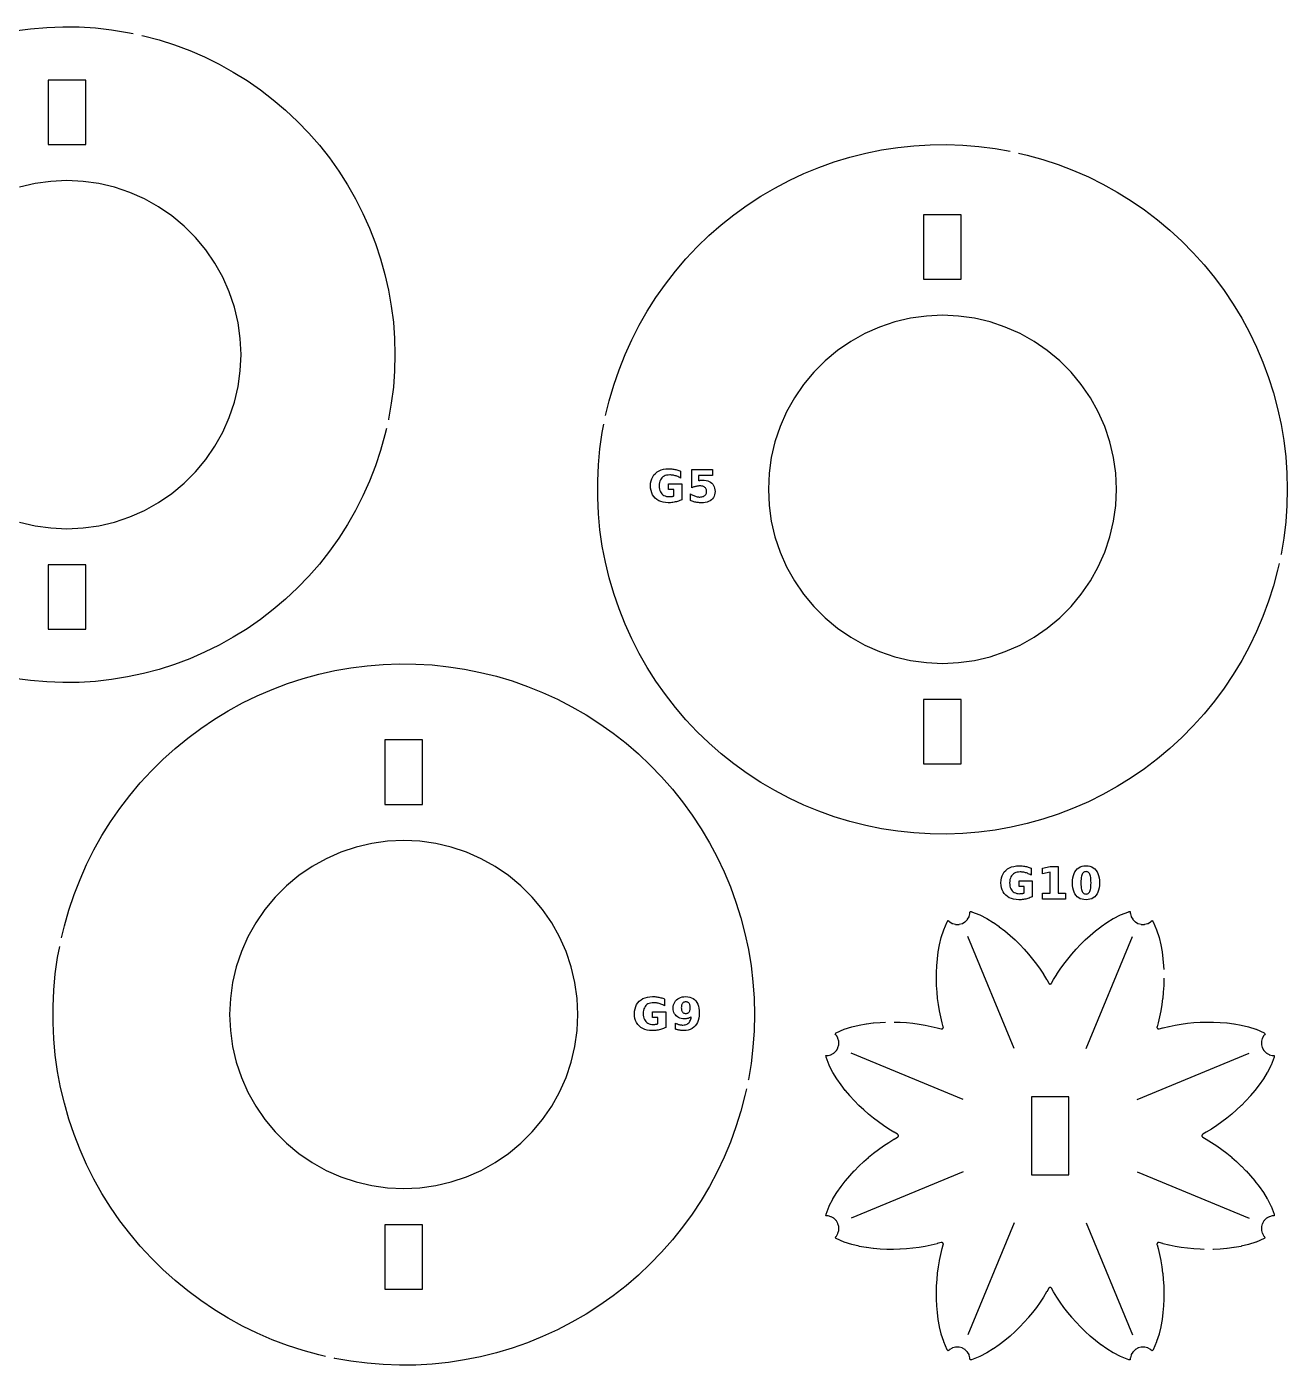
# Model space of a CAD drawing. Header units: millimetres. Extents: x 3 to 292, y 9 to 140.
# Drawn here: x 198 to 291.6, y 9 to 108.3 of the extents above; entities that cross this region are included whole.
import ezdxf

# ---------------------------------------------------------------- set-up
doc = ezdxf.new("R2010")
doc.units = ezdxf.units.MM
for name, color, linetype in [('CUT', 1, 'CONTINUOUS'), ('ENGRAVE', 5, 'CONTINUOUS'), ('SCORE', 7, 'CONTINUOUS')]:
    doc.layers.add(name, color=color, linetype=linetype)

msp = doc.modelspace()

# ---------------------------------------------------------------- linework, layer by layer
at = {"layer": 'CUT', "color": 1}
for points in [[(197.1016, 108.0359), (198.295, 108.1993), (199.4951, 108.3035), (200.6988, 108.3482), (201.9033, 108.3333), (203.1056, 108.2588), (204.3027, 108.125), (205.4917, 107.9322), (205.9141, 107.842)], [(206.5498, 107.7063), (206.6698, 107.6807), (207.8339, 107.3714), (208.9814, 107.0048), (210.1093, 106.582), (211.2149, 106.1038), (212.2955, 105.5716), (213.3485, 104.9866), (214.3712, 104.3503), (215.3613, 103.6641), (216.3162, 102.9298), (217.2336, 102.1492), (218.1113, 101.3242), (218.9471, 100.4568), (219.739, 99.5491), (220.485, 98.6034), (221.1833, 97.6219), (221.8323, 96.6071), (222.4303, 95.5614), (222.9758, 94.4875), (223.4676, 93.3879), (223.9043, 92.2653), (224.2851, 91.1225), (224.6088, 89.9622), (224.8748, 88.7874), (225.0823, 87.6008), (225.2309, 86.4055), (225.3202, 85.2042), (225.35, 84), (225.3202, 82.7958), (225.2309, 81.5945), (225.0823, 80.3992), (224.8748, 79.2126), (224.8602, 79.1484)], [(240.9912, 79.4753), (241.2566, 80.5778), (241.5948, 81.739), (241.9875, 82.8828), (242.4338, 84.0069), (242.9327, 85.1086), (243.483, 86.1856), (244.0836, 87.2353), (244.7331, 88.2556), (245.43, 89.244), (246.1728, 90.1984), (246.9599, 91.1166), (247.7895, 91.9967), (248.6597, 92.8366), (249.5686, 93.6345), (250.5141, 94.3885), (251.4943, 95.0971), (252.5067, 95.7586), (253.5493, 96.3715), (254.6197, 96.9345), (255.7155, 97.4464), (256.8342, 97.9059), (257.9734, 98.3121), (259.1304, 98.664), (260.3028, 98.9609), (261.488, 99.2021), (262.6831, 99.387), (263.8857, 99.5154), (265.093, 99.5867), (266.3024, 99.601), (267.511, 99.5582), (268.7163, 99.4583), (269.9155, 99.3016), (271.022, 99.1035)], [(271.6566, 98.9628), (272.2851, 98.8194), (273.4502, 98.4949), (274.5986, 98.1157), (275.7279, 97.6827), (276.8354, 97.1969), (277.9188, 96.6593), (278.9756, 96.0712), (280.0034, 95.4338), (281, 94.7486), (281.9631, 94.0171), (282.8906, 93.2409), (283.7804, 92.4218), (284.6305, 91.5616), (285.439, 90.6622), (286.2042, 89.7256), (286.9243, 88.7539), (287.5977, 87.7493), (288.2229, 86.714), (288.7985, 85.6504), (289.3233, 84.5607), (289.796, 83.4475), (290.2156, 82.3132), (290.5811, 81.1604), (290.8919, 79.9916), (291.147, 78.8094), (291.3461, 77.6164), (291.4886, 76.4155), (291.5742, 75.2091), (291.6028, 74), (291.5742, 72.7909), (291.4886, 71.5845), (291.3461, 70.3836), (291.147, 69.1906), (291.1352, 69.1357)], [(197.4629, 71.5685), (198.6251, 71.2952), (199.8074, 71.1302), (201, 71.0751), (202.1926, 71.1302), (203.3749, 71.2952), (204.5371, 71.5685), (205.669, 71.9479), (206.7611, 72.4301), (207.8041, 73.011), (208.789, 73.6857), (209.7075, 74.4484), (210.5516, 75.2925), (211.3143, 76.211), (211.989, 77.1959), (212.5699, 78.2389), (213.0521, 79.331), (213.4315, 80.4629), (213.7048, 81.6251), (213.8698, 82.8074), (213.9249, 84), (213.8698, 85.1926), (213.7048, 86.3749), (213.7048, 86.3749), (213.4315, 87.5371), (213.0521, 88.669), (212.5699, 89.7611), (211.989, 90.8041), (211.3143, 91.789), (210.5516, 92.7075), (209.7075, 93.5516), (208.789, 94.3143), (207.8041, 94.989), (206.7611, 95.5699), (205.669, 96.0521), (204.5371, 96.4315), (203.3749, 96.7048), (202.1926, 96.8698), (201, 96.9249), (199.8074, 96.8698), (198.6251, 96.7048), (197.4629, 96.4315)], [(290.998, 68.5004), (290.8919, 68.0084), (290.5811, 66.8396), (290.2156, 65.6868), (289.796, 64.5525), (289.3233, 63.4393), (288.7985, 62.3496), (288.2229, 61.286), (287.5977, 60.2507), (286.9243, 59.2461), (286.2042, 58.2744), (285.439, 57.3378), (284.6305, 56.4384), (283.7804, 55.5782), (282.8906, 54.7591), (281.9631, 53.9829), (281, 53.2514), (280.0034, 52.5662), (278.9756, 51.9288), (277.9188, 51.3407), (276.8354, 50.8031), (275.7279, 50.3173), (274.5986, 49.8843), (273.4502, 49.5051), (272.2851, 49.1806), (271.106, 48.9115), (269.9155, 48.6984), (268.7163, 48.5417), (267.511, 48.4418), (266.3024, 48.399), (265.093, 48.4133), (263.8857, 48.4846), (262.6831, 48.613), (261.488, 48.7979), (260.3028, 49.0391), (259.1304, 49.336), (257.9734, 49.6879), (256.8342, 50.0941), (255.7155, 50.5536), (254.6197, 51.0655), (253.5493, 51.6285), (252.5067, 52.2414), (251.4943, 52.9029), (250.5141, 53.6115), (249.5686, 54.3655), (248.6597, 55.1634), (247.7895, 56.0033), (246.9599, 56.8834), (246.1728, 57.8016), (245.43, 58.756), (244.7331, 59.7444), (244.0836, 60.7647), (243.483, 61.8144), (242.9327, 62.8914), (242.4338, 63.9931), (241.9875, 65.1172), (241.5948, 66.261), (241.2566, 67.4222), (240.9736, 68.598), (240.7464, 69.7859), (240.5756, 70.9832), (240.4615, 72.1872), (240.4043, 73.3953), (240.4043, 74.6047), (240.4615, 75.8128), (240.5756, 77.0168), (240.7464, 78.2141), (240.8656, 78.8376)], [(224.7167, 78.5144), (224.6088, 78.0378), (224.2851, 76.8775), (223.9043, 75.7347), (223.4676, 74.6121), (222.9758, 73.5125), (222.4303, 72.4386), (221.8323, 71.3929), (221.1833, 70.3781), (220.485, 69.3966), (219.739, 68.4509), (218.9471, 67.5432), (218.1113, 66.6758), (217.2336, 65.8508), (216.3162, 65.0702), (215.3613, 64.3359), (214.3712, 63.6497), (213.3485, 63.0134), (212.2955, 62.4284), (211.2149, 61.8962), (210.1093, 61.418), (208.9814, 60.9952), (207.8339, 60.6286), (206.6698, 60.3193), (205.4917, 60.0678), (204.3027, 59.875), (203.1056, 59.7412), (201.9033, 59.6667), (200.6988, 59.6518), (199.4951, 59.6965), (198.295, 59.8007), (197.1016, 59.9641)], [(200.5907, 40.6906), (200.8049, 41.5942), (201.1389, 42.7592), (201.5269, 43.9075), (201.9678, 45.0365), (202.4608, 46.1437), (203.0047, 47.2268), (203.5985, 48.2834), (204.2407, 49.3113), (204.9301, 50.3081), (205.6652, 51.2718), (206.4443, 52.2003), (207.2657, 53.0915), (208.1277, 53.9436), (209.0284, 54.7546), (209.9659, 55.5228), (210.938, 56.2465), (211.9429, 56.9243), (212.9781, 57.5546), (214.0416, 58.136), (215.1309, 58.6673), (216.2438, 59.1474), (217.3779, 59.5751), (218.5306, 59.9497), (219.6994, 60.2702), (220.882, 60.5359), (222.0756, 60.7464), (223.2777, 60.9011), (224.4857, 60.9997), (225.697, 61.042), (226.9089, 61.0279), (228.1189, 60.9574), (229.3243, 60.8307), (230.5225, 60.6481), (231.7108, 60.4099), (232.8869, 60.1167), (234.048, 59.7691), (235.1916, 59.3678), (236.3154, 58.9138), (237.4168, 58.408), (238.4935, 57.8515), (239.5432, 57.2455), (240.5635, 56.5913), (241.5523, 55.8903), (242.5073, 55.1441), (243.4267, 54.3543), (244.3083, 53.5226), (245.1502, 52.6507), (245.9507, 51.7406), (246.7079, 50.7943), (247.4204, 49.8137), (248.0864, 48.8011), (248.7046, 47.7586), (249.2736, 46.6884), (249.7922, 45.593), (250.2592, 44.4745), (250.6738, 43.3356), (251.0349, 42.1786), (251.3418, 41.0061), (251.5938, 39.8206), (251.7903, 38.6246), (251.931, 37.4208), (252.0156, 36.2117), (252.0438, 35), (252.0156, 33.7883), (251.931, 32.5792), (251.7903, 31.3754), (251.5938, 30.1794), (251.5832, 30.1296)], [(262.4228, 34.4425), (262.8497, 34.4305), (262.8545, 34.4303), (263.327, 34.4004), (263.3317, 34.4), (263.7976, 34.3542), (263.8023, 34.3536), (264.2618, 34.2924), (264.2664, 34.2917), (264.7196, 34.2153), (264.7243, 34.2145), (265.1713, 34.1232), (265.1759, 34.1222), (265.6167, 34.0162), (265.6214, 34.015), (265.91, 33.9349), (265.9234, 33.9319), (265.9353, 33.9304), (265.9473, 33.93), (265.9592, 33.9308), (265.9711, 33.9327), (265.9827, 33.9358), (265.9939, 33.9399), (266.0047, 33.9451), (266.015, 33.9513), (266.0246, 33.9585), (266.0334, 33.9666), (266.0415, 33.9754), (266.0487, 33.985), (266.0549, 33.9953), (266.0601, 34.0061), (266.0642, 34.0173), (266.0673, 34.0289), (266.0692, 34.0408), (266.07, 34.0527), (266.0696, 34.0647), (266.0681, 34.0766), (266.0651, 34.09), (265.985, 34.3786), (265.9838, 34.3833), (265.8778, 34.8241), (265.8768, 34.8287), (265.7855, 35.2757), (265.7847, 35.2804), (265.7083, 35.7336), (265.7076, 35.7382), (265.6464, 36.1977), (265.6458, 36.2024), (265.6, 36.6683), (265.5996, 36.673), (265.5697, 37.1455), (265.5695, 37.1503), (265.556, 37.6296), (265.556, 37.6345), (265.5598, 38.1209), (265.56, 38.126), (265.5823, 38.62), (265.5827, 38.6254), (265.6254, 39.1277), (265.626, 39.1336), (265.6916, 39.6452), (265.6926, 39.6517), (265.7855, 40.1743), (265.7871, 40.182), (265.9145, 40.7183), (265.9173, 40.7281), (266.0935, 41.2834), (266.0989, 41.2976), (266.3614, 41.8884), (266.368, 41.9015), (266.3772, 41.913), (266.3821, 41.9186), (266.4371, 41.975), (266.4954, 41.922), (266.524, 41.8934), (266.5333, 41.885), (266.5419, 41.8783), (266.5525, 41.8716), (266.7346, 41.7664), (266.7458, 41.7606), (266.7558, 41.7565), (266.7678, 41.7527), (266.971, 41.6982), (266.9832, 41.6955), (266.994, 41.6941), (267.0065, 41.6936), (267.2169, 41.6936), (267.2294, 41.6941), (267.2402, 41.6955), (267.2524, 41.6982), (267.4556, 41.7527), (267.4676, 41.7565), (267.4776, 41.7606), (267.4888, 41.7664), (267.6709, 41.8716), (267.6815, 41.8783), (267.6901, 41.885), (267.6994, 41.8934), (267.8481, 42.0422), (267.8566, 42.0514), (267.8632, 42.06), (267.87, 42.0706), (267.9751, 42.2528), (267.9809, 42.2639), (267.9851, 42.274), (267.9888, 42.2859), (268.0433, 42.4891), (268.046, 42.5013), (268.0474, 42.5121), (268.048, 42.5247), (268.048, 42.5651), (268.0518, 42.6438), (268.1305, 42.6428), (268.138, 42.6423), (268.1526, 42.6407), (268.1665, 42.6361), (268.7699, 42.4039), (268.7837, 42.3977), (269.301, 42.1297), (269.3099, 42.1247), (269.7792, 41.8356), (269.7858, 41.8312), (270.221, 41.5274), (270.2263, 41.5235), (270.6345, 41.2082), (270.6391, 41.2045), (271.0244, 40.8795), (271.0285, 40.8759), (271.3936, 40.5424), (271.3973, 40.5389), (271.744, 40.1977), (271.7475, 40.1941), (272.0768, 39.8457), (272.0801, 39.8422), (272.393, 39.4869), (272.3961, 39.4833), (272.6931, 39.1215), (272.6961, 39.1178), (272.9776, 38.7496), (272.9804, 38.7458), (273.2469, 38.3714), (273.2496, 38.3674), (273.5011, 37.9868), (273.5037, 37.9828), (273.7404, 37.5962), (273.7429, 37.592), (273.8903, 37.3314), (273.8977, 37.3197), (273.905, 37.3102), (273.9132, 37.3015), (273.9222, 37.2936), (273.932, 37.2866), (273.9423, 37.2805), (273.9532, 37.2755), (273.9645, 37.2716), (273.9762, 37.2687), (273.988, 37.267), (274, 37.2664), (274.012, 37.267), (274.0238, 37.2687), (274.0355, 37.2716), (274.0468, 37.2755), (274.0577, 37.2805), (274.068, 37.2866), (274.0778, 37.2936), (274.0868, 37.3015), (274.095, 37.3102), (274.1023, 37.3197), (274.1097, 37.3314), (274.2571, 37.592), (274.2596, 37.5962), (274.4963, 37.9828), (274.4989, 37.9868), (274.7504, 38.3674), (274.7531, 38.3714), (275.0196, 38.7458), (275.0224, 38.7496), (275.3039, 39.1178), (275.3069, 39.1215), (275.6039, 39.4833), (275.607, 39.4869), (275.9199, 39.8422), (275.9232, 39.8457), (276.2525, 40.1941), (276.256, 40.1977), (276.6027, 40.5389), (276.6064, 40.5424), (276.9715, 40.8759), (276.9756, 40.8795), (277.3609, 41.2045), (277.3655, 41.2082), (277.7737, 41.5235), (277.779, 41.5274), (278.2142, 41.8312), (278.2208, 41.8356), (278.6901, 42.1247), (278.699, 42.1297), (279.2163, 42.3977), (279.2301, 42.4039), (279.8335, 42.6361), (279.8474, 42.6407), (279.862, 42.6423), (279.8695, 42.6428), (279.9482, 42.6438), (279.952, 42.5651), (279.952, 42.5247), (279.9526, 42.5121), (279.954, 42.5013), (279.9567, 42.4891), (280.0112, 42.2859), (280.0149, 42.274), (280.0191, 42.2639), (280.0249, 42.2528), (280.13, 42.0706), (280.1368, 42.06), (280.1434, 42.0514), (280.1519, 42.0422), (280.3006, 41.8934), (280.3099, 41.885), (280.3185, 41.8783), (280.3291, 41.8716), (280.5112, 41.7664), (280.5224, 41.7606), (280.5324, 41.7565), (280.5444, 41.7527), (280.7476, 41.6982), (280.7598, 41.6955), (280.7706, 41.6941), (280.7831, 41.6936), (280.9935, 41.6936), (281.006, 41.6941), (281.0168, 41.6955), (281.029, 41.6982), (281.2322, 41.7527), (281.2442, 41.7565), (281.2542, 41.7606), (281.2654, 41.7664), (281.4475, 41.8716), (281.4581, 41.8783), (281.4667, 41.885), (281.476, 41.8934), (281.5046, 41.922), (281.5629, 41.975), (281.6179, 41.9186), (281.6228, 41.913), (281.632, 41.9015), (281.6386, 41.8884), (281.9011, 41.2976), (281.9065, 41.2834), (282.0827, 40.7281), (282.0855, 40.7183), (282.2129, 40.182), (282.2145, 40.1743), (282.3074, 39.6517), (282.3084, 39.6452), (282.374, 39.1336), (282.3746, 39.1277), (282.4173, 38.6254), (282.4177, 38.62), (282.4298, 38.3524)], [(220.2066, 9.6159), (219.6994, 9.7298), (218.5306, 10.0503), (217.3779, 10.4249), (216.2438, 10.8526), (215.1309, 11.3327), (214.0416, 11.864), (212.9781, 12.4454), (211.9429, 13.0757), (210.938, 13.7535), (209.9659, 14.4772), (209.0284, 15.2454), (208.1277, 16.0564), (207.2657, 16.9085), (206.4443, 17.7997), (205.6652, 18.7282), (204.9301, 19.6919), (204.2407, 20.6887), (203.5985, 21.7166), (203.0047, 22.7732), (202.4608, 23.8563), (201.9678, 24.9635), (201.5269, 26.0925), (201.1389, 27.2408), (200.8049, 28.4058), (200.5253, 29.5852), (200.301, 30.7763), (200.1323, 31.9765), (200.0197, 33.1833), (199.9633, 34.394), (199.9633, 35.606), (200.0197, 36.8167), (200.1323, 38.0235), (200.301, 39.2237), (200.4575, 40.0545)], [(282.4435, 37.7026), (282.444, 37.6345), (282.444, 37.6296), (282.4305, 37.1503), (282.4303, 37.1455), (282.4004, 36.673), (282.4, 36.6683), (282.3542, 36.2024), (282.3536, 36.1977), (282.2924, 35.7382), (282.2917, 35.7336), (282.2153, 35.2804), (282.2145, 35.2757), (282.1232, 34.8287), (282.1222, 34.8241), (282.0162, 34.3833), (282.015, 34.3786), (281.9349, 34.09), (281.9319, 34.0766), (281.9304, 34.0647), (281.93, 34.0527), (281.9308, 34.0408), (281.9327, 34.0289), (281.9358, 34.0173), (281.9399, 34.0061), (281.9451, 33.9953), (281.9513, 33.985), (281.9585, 33.9754), (281.9666, 33.9666), (281.9754, 33.9585), (281.985, 33.9513), (281.9953, 33.9451), (282.0061, 33.9399), (282.0173, 33.9358), (282.0289, 33.9327), (282.0408, 33.9308), (282.0527, 33.93), (282.0647, 33.9304), (282.0766, 33.9319), (282.09, 33.9349), (282.3786, 34.015), (282.3833, 34.0162), (282.8241, 34.1222), (282.8287, 34.1232), (283.2757, 34.2145), (283.2804, 34.2153), (283.7336, 34.2917), (283.7382, 34.2924), (284.1977, 34.3536), (284.2024, 34.3542), (284.6683, 34.4), (284.673, 34.4004), (285.1455, 34.4303), (285.1503, 34.4305), (285.6296, 34.444), (285.6345, 34.444), (286.1209, 34.4402), (286.126, 34.44), (286.62, 34.4177), (286.6254, 34.4173), (287.1277, 34.3746), (287.1336, 34.374), (287.6452, 34.3084), (287.6517, 34.3074), (288.1743, 34.2145), (288.182, 34.2129), (288.7183, 34.0855), (288.7281, 34.0827), (289.2834, 33.9065), (289.2976, 33.9011), (289.8884, 33.6386), (289.9015, 33.632), (289.913, 33.6228), (289.9186, 33.6179), (289.975, 33.5629), (289.922, 33.5046), (289.8934, 33.476), (289.885, 33.4667), (289.8783, 33.4581), (289.8716, 33.4475), (289.7664, 33.2654), (289.7606, 33.2542), (289.7565, 33.2442), (289.7527, 33.2322), (289.6982, 33.029), (289.6955, 33.0168), (289.6941, 33.006), (289.6936, 32.9935), (289.6936, 32.7831), (289.6941, 32.7706), (289.6955, 32.7598), (289.6982, 32.7476), (289.7527, 32.5444), (289.7565, 32.5324), (289.7606, 32.5224), (289.7664, 32.5112), (289.8716, 32.3291), (289.8783, 32.3185), (289.885, 32.3099), (289.8934, 32.3006), (290.0422, 32.1519), (290.0514, 32.1434), (290.06, 32.1368), (290.0706, 32.13), (290.2528, 32.0249), (290.2639, 32.0191), (290.274, 32.0149), (290.2859, 32.0112), (290.4891, 31.9567), (290.5013, 31.954), (290.5121, 31.9526), (290.5247, 31.952), (290.5651, 31.952), (290.6438, 31.9482), (290.6428, 31.8695), (290.6423, 31.862), (290.6407, 31.8474), (290.6361, 31.8335), (290.4039, 31.2301), (290.3977, 31.2163), (290.1297, 30.699), (290.1247, 30.6901), (289.8356, 30.2208), (289.8312, 30.2142), (289.5274, 29.779), (289.5235, 29.7737), (289.2082, 29.3655), (289.2045, 29.3609), (288.8795, 28.9756), (288.8759, 28.9715), (288.5424, 28.6064), (288.5389, 28.6027), (288.1977, 28.256), (288.1941, 28.2525), (287.8457, 27.9232), (287.8422, 27.9199), (287.4869, 27.607), (287.4833, 27.6039), (287.1215, 27.3069), (287.1178, 27.3039), (286.7496, 27.0224), (286.7458, 27.0196), (286.3714, 26.7531), (286.3674, 26.7504), (285.9868, 26.4989), (285.9828, 26.4963), (285.5962, 26.2596), (285.592, 26.2571), (285.3314, 26.1097), (285.3197, 26.1023), (285.3102, 26.095), (285.3015, 26.0868), (285.2936, 26.0778), (285.2866, 26.068), (285.2805, 26.0577), (285.2755, 26.0468), (285.2716, 26.0355), (285.2687, 26.0238), (285.267, 26.012), (285.2664, 26), (285.267, 25.988), (285.2687, 25.9762), (285.2716, 25.9645), (285.2755, 25.9532), (285.2805, 25.9423), (285.2866, 25.932), (285.2936, 25.9222), (285.3015, 25.9132), (285.3102, 25.905), (285.3197, 25.8977), (285.3314, 25.8903), (285.592, 25.7429), (285.5962, 25.7404), (285.9828, 25.5037), (285.9868, 25.5011), (286.3674, 25.2496), (286.3714, 25.2469), (286.7458, 24.9804), (286.7496, 24.9776), (287.1178, 24.6961), (287.1215, 24.6931), (287.4833, 24.3961), (287.4869, 24.393), (287.8422, 24.0801), (287.8457, 24.0768), (288.1941, 23.7475), (288.1977, 23.744), (288.5389, 23.3973), (288.5424, 23.3936), (288.8759, 23.0285), (288.8795, 23.0244), (289.2045, 22.6391), (289.2082, 22.6345), (289.5235, 22.2263), (289.5274, 22.221), (289.8312, 21.7858), (289.8356, 21.7792), (290.1247, 21.3099), (290.1297, 21.301), (290.3977, 20.7837), (290.4039, 20.7699), (290.6361, 20.1665), (290.6407, 20.1526), (290.6423, 20.138), (290.6428, 20.1305), (290.6438, 20.0518), (290.5651, 20.048), (290.5247, 20.048), (290.5121, 20.0474), (290.5013, 20.046), (290.4891, 20.0433), (290.2859, 19.9888), (290.274, 19.9851), (290.2639, 19.9809), (290.2528, 19.9751), (290.0706, 19.87), (290.06, 19.8632), (290.0514, 19.8566), (290.0422, 19.8481), (289.8934, 19.6994), (289.885, 19.6901), (289.8783, 19.6815), (289.8716, 19.6709), (289.7664, 19.4888), (289.7606, 19.4776), (289.7565, 19.4676), (289.7527, 19.4556), (289.6982, 19.2524), (289.6955, 19.2402), (289.6941, 19.2294), (289.6936, 19.2169), (289.6936, 19.0065), (289.6941, 18.994), (289.6955, 18.9832), (289.6982, 18.971), (289.7527, 18.7678), (289.7565, 18.7558), (289.7606, 18.7458), (289.7664, 18.7346), (289.8716, 18.5525), (289.8783, 18.5419), (289.885, 18.5333), (289.8934, 18.524), (289.922, 18.4954), (289.975, 18.4371), (289.9186, 18.3821), (289.913, 18.3772), (289.9015, 18.368), (289.8884, 18.3614), (289.2976, 18.0989), (289.2834, 18.0935), (288.7281, 17.9173), (288.7183, 17.9145), (288.182, 17.7871), (288.1743, 17.7855), (287.6517, 17.6926), (287.6452, 17.6916), (287.1336, 17.626), (287.1277, 17.6254), (286.6254, 17.5827), (286.62, 17.5823), (286.126, 17.56), (286.1209, 17.5598), (286.078, 17.5595)], [(285.4281, 17.5617), (285.1503, 17.5695), (285.1455, 17.5697), (284.673, 17.5996), (284.6683, 17.6), (284.2024, 17.6458), (284.1977, 17.6464), (283.7382, 17.7076), (283.7336, 17.7083), (283.2804, 17.7847), (283.2757, 17.7855), (282.8287, 17.8768), (282.8241, 17.8778), (282.3833, 17.9838), (282.3786, 17.985), (282.09, 18.0651), (282.0766, 18.0681), (282.0647, 18.0696), (282.0527, 18.07), (282.0408, 18.0692), (282.0289, 18.0673), (282.0173, 18.0642), (282.0061, 18.0601), (281.9953, 18.0549), (281.985, 18.0487), (281.9754, 18.0415), (281.9666, 18.0334), (281.9585, 18.0246), (281.9513, 18.015), (281.9451, 18.0047), (281.9399, 17.9939), (281.9358, 17.9827), (281.9327, 17.9711), (281.9308, 17.9592), (281.93, 17.9473), (281.9304, 17.9353), (281.9319, 17.9234), (281.9349, 17.91), (282.015, 17.6214), (282.0162, 17.6167), (282.1222, 17.1759), (282.1232, 17.1713), (282.2145, 16.7243), (282.2153, 16.7196), (282.2917, 16.2664), (282.2924, 16.2618), (282.3536, 15.8023), (282.3542, 15.7976), (282.4, 15.3317), (282.4004, 15.327), (282.4303, 14.8545), (282.4305, 14.8497), (282.444, 14.3704), (282.444, 14.3655), (282.4402, 13.8791), (282.44, 13.874), (282.4177, 13.38), (282.4173, 13.3746), (282.3746, 12.8723), (282.374, 12.8664), (282.3084, 12.3548), (282.3074, 12.3483), (282.2145, 11.8257), (282.2129, 11.818), (282.0855, 11.2817), (282.0827, 11.2719), (281.9065, 10.7166), (281.9011, 10.7024), (281.6386, 10.1116), (281.632, 10.0985), (281.6228, 10.087), (281.6179, 10.0814), (281.5629, 10.025), (281.5046, 10.078), (281.476, 10.1066), (281.4667, 10.115), (281.4581, 10.1217), (281.4475, 10.1284), (281.2654, 10.2336), (281.2542, 10.2394), (281.2442, 10.2435), (281.2322, 10.2473), (281.029, 10.3018), (281.0168, 10.3045), (281.006, 10.3059), (280.9935, 10.3064), (280.7831, 10.3064), (280.7706, 10.3059), (280.7598, 10.3045), (280.7476, 10.3018), (280.5444, 10.2473), (280.5324, 10.2435), (280.5224, 10.2394), (280.5112, 10.2336), (280.3291, 10.1284), (280.3185, 10.1217), (280.3099, 10.115), (280.3006, 10.1066), (280.1519, 9.9578), (280.1434, 9.9486), (280.1368, 9.94), (280.13, 9.9294), (280.0249, 9.7472), (280.0191, 9.7361), (280.0149, 9.726), (280.0112, 9.7141), (279.9567, 9.5109), (279.954, 9.4987), (279.9526, 9.4879), (279.952, 9.4753), (279.952, 9.4349), (279.9482, 9.3562), (279.8695, 9.3572), (279.862, 9.3577), (279.8474, 9.3593), (279.8335, 9.3639), (279.2301, 9.5961), (279.2163, 9.6023), (278.699, 9.8703), (278.6901, 9.8753), (278.2208, 10.1644), (278.2142, 10.1688), (277.779, 10.4726), (277.7737, 10.4765), (277.3655, 10.7918), (277.3609, 10.7955), (276.9756, 11.1205), (276.9715, 11.1241), (276.6064, 11.4576), (276.6027, 11.4611), (276.256, 11.8023), (276.2525, 11.8059), (275.9232, 12.1543), (275.9199, 12.1578), (275.607, 12.5131), (275.6039, 12.5167), (275.3069, 12.8785), (275.3039, 12.8822), (275.0224, 13.2504), (275.0196, 13.2542), (274.7531, 13.6286), (274.7504, 13.6326), (274.4989, 14.0132), (274.4963, 14.0172), (274.2596, 14.4038), (274.2571, 14.408), (274.1097, 14.6686), (274.1023, 14.6803), (274.095, 14.6898), (274.0868, 14.6985), (274.0778, 14.7064), (274.068, 14.7134), (274.0577, 14.7195), (274.0468, 14.7245), (274.0355, 14.7284), (274.0238, 14.7313), (274.012, 14.733), (274, 14.7336), (273.988, 14.733), (273.9762, 14.7313), (273.9645, 14.7284), (273.9532, 14.7245), (273.9423, 14.7195), (273.932, 14.7134), (273.9222, 14.7064), (273.9132, 14.6985), (273.905, 14.6898), (273.8977, 14.6803), (273.8903, 14.6686), (273.7429, 14.408), (273.7404, 14.4038), (273.5037, 14.0172), (273.5011, 14.0132), (273.2496, 13.6326), (273.2469, 13.6286), (272.9804, 13.2542), (272.9776, 13.2504), (272.6961, 12.8822), (272.6931, 12.8785), (272.3961, 12.5167), (272.393, 12.5131), (272.0801, 12.1578), (272.0768, 12.1543), (271.7475, 11.8059), (271.744, 11.8023), (271.3973, 11.4611), (271.3936, 11.4576), (271.0285, 11.1241), (271.0244, 11.1205), (270.6391, 10.7955), (270.6345, 10.7918), (270.2263, 10.4765), (270.221, 10.4726), (269.7858, 10.1688), (269.7792, 10.1644), (269.3099, 9.8753), (269.301, 9.8703), (268.7837, 9.6023), (268.7699, 9.5961), (268.1665, 9.3639), (268.1526, 9.3593), (268.138, 9.3577), (268.1305, 9.3572), (268.0518, 9.3562), (268.048, 9.4349), (268.048, 9.4753), (268.0474, 9.4879), (268.046, 9.4987), (268.0433, 9.5109), (267.9888, 9.7141), (267.9851, 9.726), (267.9809, 9.7361), (267.9751, 9.7472), (267.87, 9.9294), (267.8632, 9.94), (267.8566, 9.9486), (267.8481, 9.9578), (267.6994, 10.1066), (267.6901, 10.115), (267.6815, 10.1217), (267.6709, 10.1284), (267.4888, 10.2336), (267.4776, 10.2394), (267.4676, 10.2435), (267.4556, 10.2473), (267.2524, 10.3018), (267.2402, 10.3045), (267.2294, 10.3059), (267.2169, 10.3064), (267.0065, 10.3064), (266.994, 10.3059), (266.9832, 10.3045), (266.971, 10.3018), (266.7678, 10.2473), (266.7558, 10.2435), (266.7458, 10.2394), (266.7346, 10.2336), (266.5525, 10.1284), (266.5419, 10.1217), (266.5333, 10.115), (266.524, 10.1066), (266.4954, 10.078), (266.4371, 10.025), (266.3821, 10.0814), (266.3772, 10.087), (266.368, 10.0985), (266.3614, 10.1116), (266.0989, 10.7024), (266.0935, 10.7166), (265.9173, 11.2719), (265.9145, 11.2817), (265.7871, 11.818), (265.7855, 11.8257), (265.6926, 12.3483), (265.6916, 12.3548), (265.626, 12.8664), (265.6254, 12.8723), (265.5827, 13.3746), (265.5823, 13.38), (265.56, 13.874), (265.5598, 13.8791), (265.556, 14.3655), (265.556, 14.3704), (265.5695, 14.8497), (265.5697, 14.8545), (265.5996, 15.327), (265.6, 15.3317), (265.6458, 15.7976), (265.6464, 15.8023), (265.7076, 16.2618), (265.7083, 16.2664), (265.7847, 16.7196), (265.7855, 16.7243), (265.8768, 17.1713), (265.8778, 17.1759), (265.9838, 17.6167), (265.985, 17.6214), (266.0651, 17.91), (266.0681, 17.9234), (266.0696, 17.9353), (266.07, 17.9473), (266.0692, 17.9592), (266.0673, 17.9711), (266.0642, 17.9827), (266.0601, 17.9939), (266.0549, 18.0047), (266.0487, 18.015), (266.0415, 18.0246), (266.0334, 18.0334), (266.0246, 18.0415), (266.015, 18.0487), (266.0047, 18.0549), (265.9939, 18.0601), (265.9827, 18.0642), (265.9711, 18.0673), (265.9592, 18.0692), (265.9473, 18.07), (265.9353, 18.0696), (265.9234, 18.0681), (265.91, 18.0651), (265.6214, 17.985), (265.6167, 17.9838), (265.1759, 17.8778), (265.1713, 17.8768), (264.7243, 17.7855), (264.7196, 17.7847), (264.2664, 17.7083), (264.2618, 17.7076), (263.8023, 17.6464), (263.7976, 17.6458), (263.3317, 17.6), (263.327, 17.5996), (262.8545, 17.5697), (262.8497, 17.5695), (262.3704, 17.556), (262.3655, 17.556), (261.8791, 17.5598), (261.874, 17.56), (261.38, 17.5823), (261.3746, 17.5827), (260.8723, 17.6254), (260.8664, 17.626), (260.3548, 17.6916), (260.3483, 17.6926), (259.8257, 17.7855), (259.818, 17.7871), (259.2817, 17.9145), (259.2719, 17.9173), (258.7166, 18.0935), (258.7024, 18.0989), (258.1116, 18.3614), (258.0985, 18.368), (258.087, 18.3772), (258.0814, 18.3821), (258.025, 18.4371), (258.078, 18.4954), (258.1066, 18.524), (258.115, 18.5333), (258.1217, 18.5419), (258.1284, 18.5525), (258.2336, 18.7346), (258.2394, 18.7458), (258.2435, 18.7558), (258.2473, 18.7678), (258.3018, 18.971), (258.3045, 18.9832), (258.3059, 18.994), (258.3064, 19.0065), (258.3064, 19.2169), (258.3059, 19.2294), (258.3045, 19.2402), (258.3018, 19.2524), (258.2473, 19.4556), (258.2435, 19.4676), (258.2394, 19.4776), (258.2336, 19.4888), (258.1284, 19.6709), (258.1217, 19.6815), (258.115, 19.6901), (258.1066, 19.6994), (257.9578, 19.8481), (257.9486, 19.8566), (257.94, 19.8632), (257.9294, 19.87), (257.7472, 19.9751), (257.7361, 19.9809), (257.726, 19.9851), (257.7141, 19.9888), (257.5109, 20.0433), (257.4987, 20.046), (257.4879, 20.0474), (257.4753, 20.048), (257.4349, 20.048), (257.3562, 20.0518), (257.3572, 20.1305), (257.3577, 20.138), (257.3593, 20.1526), (257.3639, 20.1665), (257.5961, 20.7699), (257.6023, 20.7837), (257.8703, 21.301), (257.8753, 21.3099), (258.1644, 21.7792), (258.1688, 21.7858), (258.4726, 22.221), (258.4765, 22.2263), (258.7918, 22.6345), (258.7955, 22.6391), (259.1205, 23.0244), (259.1241, 23.0285), (259.4576, 23.3936), (259.4611, 23.3973), (259.8023, 23.744), (259.8059, 23.7475), (260.1543, 24.0768), (260.1578, 24.0801), (260.5131, 24.393), (260.5167, 24.3961), (260.8785, 24.6931), (260.8822, 24.6961), (261.2504, 24.9776), (261.2542, 24.9804), (261.6286, 25.2469), (261.6326, 25.2496), (262.0132, 25.5011), (262.0172, 25.5037), (262.4038, 25.7404), (262.408, 25.7429), (262.6686, 25.8903), (262.6803, 25.8977), (262.6898, 25.905), (262.6985, 25.9132), (262.7064, 25.9222), (262.7134, 25.932), (262.7195, 25.9423), (262.7245, 25.9532), (262.7284, 25.9645), (262.7313, 25.9762), (262.733, 25.988), (262.7336, 26), (262.733, 26.012), (262.7313, 26.0238), (262.7284, 26.0355), (262.7245, 26.0468), (262.7195, 26.0577), (262.7134, 26.068), (262.7064, 26.0778), (262.6985, 26.0868), (262.6898, 26.095), (262.6803, 26.1023), (262.6686, 26.1097), (262.408, 26.2571), (262.4038, 26.2596), (262.0172, 26.4963), (262.0132, 26.4989), (261.6326, 26.7504), (261.6286, 26.7531), (261.2542, 27.0196), (261.2504, 27.0224), (260.8822, 27.3039), (260.8785, 27.3069), (260.5167, 27.6039), (260.5131, 27.607), (260.1578, 27.9199), (260.1543, 27.9232), (259.8059, 28.2525), (259.8023, 28.256), (259.4611, 28.6027), (259.4576, 28.6064), (259.1241, 28.9715), (259.1205, 28.9756), (258.7955, 29.3609), (258.7918, 29.3655), (258.4765, 29.7737), (258.4726, 29.779), (258.1688, 30.2142), (258.1644, 30.2208), (257.8753, 30.6901), (257.8703, 30.699), (257.6023, 31.2163), (257.5961, 31.2301), (257.3639, 31.8335), (257.3593, 31.8474), (257.3577, 31.862), (257.3572, 31.8695), (257.3562, 31.9482), (257.4349, 31.952), (257.4753, 31.952), (257.4879, 31.9526), (257.4987, 31.954), (257.5109, 31.9567), (257.7141, 32.0112), (257.726, 32.0149), (257.7361, 32.0191), (257.7472, 32.0249), (257.9294, 32.13), (257.94, 32.1368), (257.9486, 32.1434), (257.9578, 32.1519), (258.1066, 32.3006), (258.115, 32.3099), (258.1217, 32.3185), (258.1284, 32.3291), (258.2336, 32.5112), (258.2394, 32.5224), (258.2435, 32.5324), (258.2473, 32.5444), (258.3018, 32.7476), (258.3045, 32.7598), (258.3059, 32.7706), (258.3064, 32.7831), (258.3064, 32.9935), (258.3059, 33.006), (258.3045, 33.0168), (258.3018, 33.029), (258.2473, 33.2322), (258.2435, 33.2442), (258.2394, 33.2542), (258.2336, 33.2654), (258.1284, 33.4475), (258.1217, 33.4581), (258.115, 33.4667), (258.1066, 33.476), (258.078, 33.5046), (258.025, 33.5629), (258.0814, 33.6179), (258.087, 33.6228), (258.0985, 33.632), (258.1116, 33.6386), (258.7024, 33.9011), (258.7166, 33.9065), (259.2719, 34.0827), (259.2817, 34.0855), (259.818, 34.2129), (259.8257, 34.2145), (260.3483, 34.3074), (260.3548, 34.3084), (260.8664, 34.374), (260.8723, 34.3746), (261.3746, 34.4173), (261.38, 34.4177), (261.7729, 34.4355)], [(251.448, 29.4938), (251.3418, 28.9939), (251.0349, 27.8214), (250.6738, 26.6644), (250.2592, 25.5255), (249.7922, 24.407), (249.2736, 23.3116), (248.7046, 22.2414), (248.0864, 21.1989), (247.4204, 20.1863), (246.7079, 19.2057), (245.9507, 18.2594), (245.1502, 17.3493), (244.3083, 16.4774), (243.4267, 15.6457), (242.5073, 14.8559), (241.5523, 14.1097), (240.5635, 13.4087), (239.5432, 12.7545), (238.4935, 12.1485), (237.4168, 11.592), (236.3154, 11.0862), (235.1916, 10.6322), (234.048, 10.2309), (232.8869, 9.8833), (231.7108, 9.5901), (230.5225, 9.3519), (229.3243, 9.1693), (228.1189, 9.0426), (226.9089, 8.9721), (225.697, 8.958), (224.4857, 9.0003), (223.2777, 9.0989), (222.0756, 9.2536), (220.882, 9.4641), (220.8408, 9.4733)]]:
    msp.add_lwpolyline(points, dxfattribs=at)
for points in [[(199.605, 99.7857), (199.605, 99.605), (202.395, 99.605), (202.395, 99.9286), (202.395, 104.395), (199.605, 104.395), (199.605, 104.3929), (199.605, 99.7857)], [(264.605, 90.9286), (264.605, 89.8571), (264.605, 89.605), (267.395, 89.605), (267.395, 89.8929), (267.395, 91.0714), (267.395, 94.1429), (267.395, 94.395), (264.605, 94.395), (264.605, 94.1071), (264.605, 90.9286)], [(278.7048, 76.3749), (278.4315, 77.5371), (278.0521, 78.669), (277.5699, 79.7611), (276.989, 80.8041), (276.3143, 81.789), (275.5516, 82.7075), (274.7075, 83.5516), (273.789, 84.3143), (272.8041, 84.989), (271.7611, 85.5699), (270.669, 86.0521), (269.5371, 86.4315), (268.3749, 86.7048), (267.1926, 86.8698), (266, 86.9249), (264.8074, 86.8698), (263.6251, 86.7048), (262.4629, 86.4315), (261.331, 86.0521), (260.2389, 85.5699), (259.1959, 84.989), (258.211, 84.3143), (257.2925, 83.5516), (256.4484, 82.7075), (255.6857, 81.789), (255.011, 80.8041), (254.4301, 79.7611), (253.9479, 78.669), (253.5685, 77.5371), (253.2952, 76.3749), (253.1302, 75.1926), (253.0751, 74), (253.1302, 72.8074), (253.2952, 71.6251), (253.5685, 70.4629), (253.9479, 69.331), (254.4301, 68.2389), (255.011, 67.1959), (255.6857, 66.211), (256.4484, 65.2925), (257.2925, 64.4484), (258.211, 63.6857), (259.1959, 63.011), (260.2389, 62.4301), (261.331, 61.9479), (262.4629, 61.5685), (263.6251, 61.2952), (264.8074, 61.1302), (266, 61.0751), (267.1926, 61.1302), (268.3749, 61.2952), (269.5371, 61.5685), (270.669, 61.9479), (271.7611, 62.4301), (272.8041, 63.011), (273.789, 63.6857), (274.7075, 64.4484), (275.5516, 65.2925), (276.3143, 66.211), (276.989, 67.1959), (277.5699, 68.2389), (278.0521, 69.331), (278.4315, 70.4629), (278.7048, 71.6251), (278.8698, 72.8074), (278.9249, 74), (278.8698, 75.1926), (278.7048, 76.3749)], [(199.605, 68.0714), (199.605, 63.605), (202.395, 63.605), (202.395, 63.6071), (202.395, 68.2143), (202.395, 68.395), (199.605, 68.395), (199.605, 68.0714)], [(264.605, 56.9286), (264.605, 53.8571), (264.605, 53.605), (267.395, 53.605), (267.395, 53.8929), (267.395, 57.0714), (267.395, 58.395), (264.605, 58.395), (264.605, 56.9286)], [(224.605, 54.2143), (224.605, 51.4286), (224.605, 50.605), (227.395, 50.605), (227.395, 51.4643), (227.395, 54.3571), (227.395, 54.5714), (227.395, 55.395), (224.605, 55.395), (224.605, 54.5357), (224.605, 54.2143)], [(238.7048, 37.3749), (238.4315, 38.5371), (238.0521, 39.669), (237.5699, 40.7611), (236.989, 41.8041), (236.3143, 42.789), (235.5516, 43.7075), (234.7075, 44.5516), (233.789, 45.3143), (232.8041, 45.989), (231.7611, 46.5699), (230.669, 47.0521), (229.5371, 47.4315), (228.3749, 47.7048), (227.1926, 47.8698), (226, 47.9249), (224.8074, 47.8698), (223.6251, 47.7048), (222.4629, 47.4315), (221.331, 47.0521), (220.2389, 46.5699), (219.1959, 45.989), (218.211, 45.3143), (217.2925, 44.5516), (216.4484, 43.7075), (215.6857, 42.789), (215.011, 41.8041), (214.4301, 40.7611), (213.9479, 39.669), (213.5685, 38.5371), (213.2952, 37.3749), (213.1302, 36.1926), (213.0751, 35), (213.1302, 33.8074), (213.2952, 32.6251), (213.5685, 31.4629), (213.9479, 30.331), (214.4301, 29.2389), (215.011, 28.1959), (215.6857, 27.211), (216.4484, 26.2925), (217.2925, 25.4484), (218.211, 24.6857), (219.1959, 24.011), (220.2389, 23.4301), (221.331, 22.9479), (222.4629, 22.5685), (223.6251, 22.2952), (224.8074, 22.1302), (226, 22.0751), (227.1926, 22.1302), (228.3749, 22.2952), (229.5371, 22.5685), (230.669, 22.9479), (231.7611, 23.4301), (232.8041, 24.011), (233.789, 24.6857), (234.7075, 25.4484), (235.5516, 26.2925), (236.3143, 27.211), (236.989, 28.1959), (237.5699, 29.2389), (238.0521, 30.331), (238.4315, 31.4629), (238.7048, 32.6251), (238.8698, 33.8074), (238.9249, 35), (238.8698, 36.1926), (238.7048, 37.3749)], [(275.395, 23.105), (275.395, 28.895), (272.605, 28.895), (272.605, 23.105), (275.395, 23.105)], [(224.605, 18.5357), (224.605, 15.4286), (224.605, 14.605), (227.395, 14.605), (227.395, 15.4643), (227.395, 18.5714), (227.395, 19.395), (224.605, 19.395), (224.605, 18.5357)]]:
    msp.add_lwpolyline(points, close=True, dxfattribs=at)
at = {"layer": 'ENGRAVE', "color": 5}
for points in [[(246.5716, 73.1935), (246.492, 73.1602), (246.4114, 73.1302), (246.3298, 73.1033), (246.2472, 73.0795), (246.1636, 73.059), (246.079, 73.0416), (245.9936, 73.0273), (245.9072, 73.0162), (245.82, 73.0083), (245.7318, 73.0036), (245.6428, 73.002), (245.4474, 73.0114), (245.2661, 73.0397), (245.0987, 73.0868), (244.9454, 73.1528), (244.8061, 73.2377), (244.6808, 73.3413), (244.5724, 73.4612), (244.4837, 73.5944), (244.4147, 73.7411), (244.3654, 73.9012), (244.3359, 74.0748), (244.326, 74.2618), (244.3361, 74.4506), (244.3662, 74.6256), (244.4164, 74.7867), (244.4866, 74.9338), (244.5769, 75.067), (244.6874, 75.1862), (244.8152, 75.2892), (244.9579, 75.3734), (245.1154, 75.4389), (245.2878, 75.4857), (245.4749, 75.5138), (245.6769, 75.5231), (245.7572, 75.5219), (245.8363, 75.5181), (245.9144, 75.5118), (245.9912, 75.5029), (246.067, 75.4915), (246.1416, 75.4776), (246.215, 75.4612), (246.2869, 75.4423), (246.3575, 75.421), (246.4266, 75.3973), (246.4944, 75.3711), (246.5607, 75.3425), (246.5607, 74.8396), (246.493, 74.8764), (246.4254, 74.9101), (246.3579, 74.9405), (246.2905, 74.9676), (246.2233, 74.9915), (246.1563, 75.0121), (246.0892, 75.0295), (246.0222, 75.0437), (245.9551, 75.0548), (245.8879, 75.0627), (245.8207, 75.0675), (245.7534, 75.069), (245.6334, 75.0632), (245.5229, 75.0458), (245.422, 75.0168), (245.3306, 74.9761), (245.2488, 74.9238), (245.1764, 74.8599), (245.1145, 74.7852), (245.0639, 74.7005), (245.0245, 74.6058), (244.9963, 74.5011), (244.9794, 74.3864), (244.9738, 74.2618), (244.9792, 74.1381), (244.9955, 74.0241), (245.0226, 73.92), (245.0606, 73.8256), (245.1094, 73.7409), (245.1691, 73.6661), (245.2388, 73.6019), (245.3176, 73.5494), (245.4055, 73.5086), (245.5026, 73.4794), (245.6088, 73.4619), (245.7241, 73.4561), (245.7563, 73.4564), (245.7877, 73.4574), (245.8183, 73.4591), (245.8482, 73.4615), (245.8773, 73.4646), (245.9056, 73.4683), (245.9331, 73.4728), (245.9596, 73.478), (245.9852, 73.484), (246.0098, 73.4907), (246.0334, 73.4983), (246.0562, 73.5065), (246.0562, 73.9786), (245.6737, 73.9786), (245.6737, 74.3985), (246.6502, 74.3985), (246.6502, 73.2299), (246.5716, 73.1935)], [(248.9402, 75.4792), (248.9402, 75.0186), (247.8822, 75.0186), (247.8822, 74.6426), (247.9061, 74.6489), (247.93, 74.6546), (247.954, 74.6599), (247.9781, 74.6647), (248.0021, 74.669), (248.0263, 74.6727), (248.0506, 74.676), (248.0752, 74.6786), (248.1001, 74.6807), (248.1254, 74.6821), (248.1509, 74.683), (248.1768, 74.6833), (248.3194, 74.6771), (248.4511, 74.6586), (248.5719, 74.6278), (248.6817, 74.5846), (248.7806, 74.529), (248.8685, 74.4611), (248.9441, 74.3822), (249.006, 74.2936), (249.0541, 74.1952), (249.0884, 74.0872), (249.1091, 73.9694), (249.1159, 73.8418), (249.1084, 73.7153), (249.086, 73.5982), (249.0486, 73.4907), (248.9962, 73.3926), (248.9289, 73.304), (248.8466, 73.225), (248.751, 73.1568), (248.6437, 73.1011), (248.5249, 73.0577), (248.3945, 73.0268), (248.2524, 73.0082), (248.0987, 73.002), (248.0299, 73.0031), (247.9613, 73.0064), (247.893, 73.012), (247.8249, 73.0197), (247.757, 73.0297), (247.6893, 73.0419), (247.6219, 73.0563), (247.5545, 73.0731), (247.4873, 73.0921), (247.4202, 73.1135), (247.3533, 73.1371), (247.2865, 73.1631), (247.2865, 73.6563), (247.3521, 73.6199), (247.4166, 73.5867), (247.48, 73.5566), (247.5422, 73.5297), (247.6033, 73.506), (247.6633, 73.4854), (247.7221, 73.468), (247.7798, 73.4537), (247.8364, 73.4427), (247.8919, 73.4348), (247.9462, 73.43), (247.9994, 73.4284), (248.0727, 73.4315), (248.1405, 73.4408), (248.203, 73.4563), (248.2602, 73.478), (248.3119, 73.5058), (248.3583, 73.5399), (248.3983, 73.5793), (248.4311, 73.623), (248.4565, 73.6711), (248.4747, 73.7237), (248.4857, 73.7806), (248.4893, 73.8418), (248.4857, 73.9036), (248.4747, 73.9608), (248.4565, 74.0135), (248.4311, 74.0617), (248.3983, 74.1054), (248.3583, 74.1446), (248.3119, 74.1784), (248.2602, 74.2061), (248.203, 74.2276), (248.1405, 74.2429), (248.0727, 74.2522), (247.9994, 74.2552), (247.9539, 74.2543), (247.9073, 74.2514), (247.8598, 74.2465), (247.8113, 74.2397), (247.7618, 74.2309), (247.7113, 74.2203), (247.6597, 74.2075), (247.6068, 74.1927), (247.5526, 74.1757), (247.4972, 74.1566), (247.4405, 74.1354), (247.3825, 74.112), (247.3825, 75.4792), (248.9402, 75.4792)], [(272.5909, 43.7121), (272.5113, 43.6789), (272.4307, 43.6489), (272.3491, 43.622), (272.2665, 43.5982), (272.1829, 43.5776), (272.0984, 43.5602), (272.0129, 43.546), (271.9266, 43.5349), (271.8393, 43.527), (271.7511, 43.5223), (271.6621, 43.5207), (271.4667, 43.5301), (271.2854, 43.5584), (271.1181, 43.6055), (270.9647, 43.6715), (270.8254, 43.7563), (270.7002, 43.86), (270.5917, 43.9799), (270.503, 44.1131), (270.434, 44.2598), (270.3848, 44.4199), (270.3552, 44.5935), (270.3453, 44.7804), (270.3554, 44.9693), (270.3855, 45.1443), (270.4357, 45.3053), (270.5059, 45.4525), (270.5963, 45.5857), (270.7067, 45.7049), (270.8345, 45.8079), (270.9772, 45.8921), (271.1347, 45.9576), (271.3071, 46.0044), (271.4943, 46.0325), (271.6963, 46.0418), (271.7765, 46.0406), (271.8557, 46.0368), (271.9337, 46.0304), (272.0106, 46.0216), (272.0863, 46.0102), (272.1609, 45.9963), (272.2343, 45.9799), (272.3062, 45.961), (272.3768, 45.9397), (272.4459, 45.916), (272.5137, 45.8898), (272.58, 45.8612), (272.58, 45.3582), (272.5123, 45.3951), (272.4447, 45.4288), (272.3772, 45.4592), (272.3099, 45.4863), (272.2427, 45.5102), (272.1756, 45.5308), (272.1086, 45.5482), (272.0415, 45.5624), (271.9744, 45.5735), (271.9072, 45.5814), (271.84, 45.5862), (271.7728, 45.5877), (271.6527, 45.5819), (271.5423, 45.5645), (271.4413, 45.5354), (271.3499, 45.4948), (271.2681, 45.4425), (271.1958, 45.3786), (271.1339, 45.3039), (271.0832, 45.2192), (271.0438, 45.1245), (271.0156, 45.0198), (270.9988, 44.9051), (270.9931, 44.7804), (270.9986, 44.6567), (271.0148, 44.5428), (271.042, 44.4386), (271.0799, 44.3442), (271.1288, 44.2596), (271.1884, 44.1847), (271.2581, 44.1206), (271.3369, 44.0681), (271.4249, 44.0273), (271.5219, 43.9981), (271.6281, 43.9806), (271.7435, 43.9748), (271.7756, 43.9751), (271.807, 43.9761), (271.8377, 43.9778), (271.8675, 43.9802), (271.8966, 43.9833), (271.9249, 43.987), (271.9524, 43.9914), (271.9789, 43.9967), (272.0045, 44.0027), (272.0291, 44.0094), (272.0528, 44.0169), (272.0755, 44.0252), (272.0755, 44.4972), (271.693, 44.4972), (271.693, 44.9172), (272.6696, 44.9172), (272.6696, 43.7485), (272.5909, 43.7121)], [(273.9927, 45.5715), (273.4246, 45.4543), (273.4246, 45.8807), (273.9894, 45.9979), (274.5851, 45.9979), (274.5851, 44.0008), (275.1385, 44.0008), (275.1385, 43.5679), (273.4393, 43.5679), (273.4393, 44.0008), (273.9927, 44.0008), (273.9927, 45.5715)], [(277.5961, 44.2456), (277.5454, 44.0979), (277.4803, 43.9656), (277.4007, 43.8486), (277.3079, 43.7484), (277.2029, 43.6664), (277.0858, 43.6027), (276.9566, 43.5571), (276.8153, 43.5298), (276.6618, 43.5207), (276.5079, 43.5298), (276.3661, 43.5571), (276.2366, 43.6027), (276.1193, 43.6664), (276.0142, 43.7484), (275.9213, 43.8486), (275.8417, 43.9656), (275.7766, 44.0979), (275.7259, 44.2456), (275.6898, 44.4085), (275.6681, 44.5868), (275.6608, 44.7804), (275.6681, 44.9746), (275.6898, 45.1533), (275.7259, 45.3165), (275.7766, 45.4644), (275.8417, 45.5968), (275.9213, 45.7139), (276.0142, 45.8141), (276.1193, 45.8961), (276.2366, 45.9598), (276.3661, 46.0054), (276.5079, 46.0327), (276.6618, 46.0418), (276.8153, 46.0327), (276.9566, 46.0054), (277.0858, 45.9598), (277.2029, 45.8961), (277.3079, 45.8141), (277.4007, 45.7139), (277.4803, 45.5968), (277.5454, 45.4644), (277.5961, 45.3165), (277.6322, 45.1533), (277.6539, 44.9746), (277.6612, 44.7804), (277.6539, 44.5868), (277.6322, 44.4085), (277.5961, 44.2456)], [(277.0132, 45.1737), (276.9966, 45.2732), (276.9752, 45.3578), (276.9491, 45.4274), (276.9174, 45.4844), (276.8792, 45.531), (276.8345, 45.5672), (276.7834, 45.5931), (276.7259, 45.6086), (276.6618, 45.6138), (276.5978, 45.6086), (276.5401, 45.5931), (276.4889, 45.5672), (276.4441, 45.531), (276.4057, 45.4844), (276.3737, 45.4274), (276.3474, 45.3578), (276.3258, 45.2732), (276.309, 45.1737), (276.2971, 45.0592), (276.2899, 44.9298), (276.2875, 44.7853), (276.2899, 44.6393), (276.2971, 44.5085), (276.309, 44.3927), (276.3258, 44.292), (276.3474, 44.2064), (276.3737, 44.1359), (276.4057, 44.0782), (276.4441, 44.031), (276.4889, 43.9943), (276.5401, 43.9681), (276.5978, 43.9524), (276.6618, 43.9471), (276.7254, 43.9524), (276.7826, 43.9681), (276.8335, 43.9943), (276.8781, 44.031), (276.9164, 44.0782), (276.9483, 44.1359), (276.9746, 44.2064), (276.9962, 44.292), (277.013, 44.3927), (277.025, 44.5085), (277.0321, 44.6393), (277.0345, 44.7853), (277.0322, 44.9298), (277.025, 45.0592), (277.0132, 45.1737)], [(245.3806, 34.0025), (245.3009, 33.9692), (245.2203, 33.9392), (245.1387, 33.9123), (245.0561, 33.8885), (244.9725, 33.868), (244.888, 33.8505), (244.8025, 33.8363), (244.7162, 33.8252), (244.6289, 33.8173), (244.5408, 33.8126), (244.4517, 33.811), (244.2563, 33.8204), (244.075, 33.8487), (243.9077, 33.8958), (243.7544, 33.9618), (243.6151, 34.0467), (243.4898, 34.1503), (243.3814, 34.2702), (243.2927, 34.4034), (243.2237, 34.5501), (243.1744, 34.7102), (243.1448, 34.8838), (243.135, 35.0708), (243.145, 35.2596), (243.1751, 35.4346), (243.2253, 35.5957), (243.2956, 35.7428), (243.3859, 35.876), (243.4963, 35.9952), (243.6241, 36.0982), (243.7668, 36.1824), (243.9243, 36.2479), (244.0967, 36.2947), (244.2839, 36.3228), (244.4859, 36.3321), (244.5661, 36.3309), (244.6453, 36.3271), (244.7233, 36.3208), (244.8002, 36.3119), (244.8759, 36.3005), (244.9506, 36.2866), (245.0239, 36.2702), (245.0959, 36.2513), (245.1664, 36.23), (245.2356, 36.2063), (245.3033, 36.1801), (245.3697, 36.1515), (245.3697, 35.6486), (245.3019, 35.6854), (245.2343, 35.7191), (245.1668, 35.7495), (245.0995, 35.7766), (245.0323, 35.8005), (244.9652, 35.8211), (244.8982, 35.8385), (244.8311, 35.8527), (244.764, 35.8638), (244.6968, 35.8717), (244.6296, 35.8765), (244.5624, 35.878), (244.4424, 35.8722), (244.3319, 35.8548), (244.2309, 35.8258), (244.1396, 35.7851), (244.0577, 35.7328), (243.9854, 35.6689), (243.9235, 35.5942), (243.8728, 35.5095), (243.8334, 35.4148), (243.8053, 35.3101), (243.7884, 35.1954), (243.7827, 35.0708), (243.7882, 34.9471), (243.8044, 34.8331), (243.8316, 34.729), (243.8696, 34.6346), (243.9184, 34.5499), (243.9781, 34.4751), (244.0477, 34.4109), (244.1265, 34.3584), (244.2145, 34.3176), (244.3115, 34.2884), (244.4177, 34.2709), (244.5331, 34.2651), (244.5652, 34.2654), (244.5966, 34.2664), (244.6273, 34.2681), (244.6571, 34.2705), (244.6862, 34.2736), (244.7146, 34.2773), (244.742, 34.2818), (244.7685, 34.287), (244.7941, 34.293), (244.8187, 34.2997), (244.8424, 34.3073), (244.8651, 34.3155), (244.8651, 34.7876), (244.4826, 34.7876), (244.4826, 35.2075), (245.4592, 35.2075), (245.4592, 34.0389), (245.3806, 34.0025)], [(246.2215, 34.3388), (246.2703, 34.3184), (246.3184, 34.2999), (246.3658, 34.2834), (246.4125, 34.2688), (246.4584, 34.2561), (246.5039, 34.2454), (246.5492, 34.2367), (246.5943, 34.2299), (246.6392, 34.225), (246.684, 34.2221), (246.7286, 34.2211), (246.8185, 34.2255), (246.9015, 34.2384), (246.9776, 34.26), (247.0469, 34.2902), (247.1093, 34.3291), (247.1648, 34.3766), (247.2133, 34.4326), (247.2547, 34.4969), (247.2889, 34.5697), (247.316, 34.6507), (247.3359, 34.7402), (247.3487, 34.838), (247.3114, 34.812), (247.2733, 34.7883), (247.2344, 34.7668), (247.1946, 34.7476), (247.1541, 34.7306), (247.1127, 34.7159), (247.0703, 34.7035), (247.0268, 34.6933), (246.9821, 34.6854), (246.9362, 34.6798), (246.8891, 34.6764), (246.8409, 34.6752), (246.7206, 34.6813), (246.6084, 34.6994), (246.5042, 34.7296), (246.4079, 34.7718), (246.3197, 34.8261), (246.2395, 34.8925), (246.1696, 34.9688), (246.1124, 35.0527), (246.068, 35.1442), (246.0362, 35.2434), (246.0172, 35.3502), (246.0108, 35.4646), (246.0179, 35.591), (246.0391, 35.7088), (246.0745, 35.8178), (246.124, 35.9182), (246.1877, 36.0099), (246.2655, 36.0929), (246.3552, 36.165), (246.4546, 36.224), (246.5636, 36.2699), (246.6822, 36.3027), (246.8104, 36.3223), (246.9483, 36.3289), (247.1008, 36.32), (247.2413, 36.2933), (247.3699, 36.2487), (247.4865, 36.1864), (247.5912, 36.1062), (247.684, 36.0083), (247.7636, 35.894), (247.8287, 35.765), (247.8793, 35.6213), (247.9155, 35.4628), (247.9372, 35.2896), (247.9444, 35.1017), (247.9359, 34.9081), (247.9106, 34.7289), (247.8683, 34.564), (247.8091, 34.4134), (247.733, 34.2771), (247.64, 34.1552), (247.5323, 34.05), (247.412, 33.964), (247.2791, 33.897), (247.1337, 33.8492), (246.9757, 33.8206), (246.8051, 33.811), (246.7485, 33.8117), (246.6928, 33.8138), (246.6378, 33.8173), (246.5837, 33.8222), (246.5304, 33.8285), (246.4779, 33.8362), (246.426, 33.8453), (246.3745, 33.8558), (246.3233, 33.8678), (246.2725, 33.8811), (246.222, 33.8958), (246.1719, 33.9119), (246.1719, 34.3611), (246.2215, 34.3388)], [(247.0456, 35.094), (247.0891, 35.1088), (247.1281, 35.1295), (247.1625, 35.1562), (247.1924, 35.1888), (247.2178, 35.2273), (247.2386, 35.2717), (247.2547, 35.322), (247.2662, 35.3783), (247.2731, 35.4405), (247.2755, 35.5086), (247.2731, 35.5762), (247.2662, 35.6381), (247.2547, 35.6941), (247.2386, 35.7444), (247.2178, 35.7889), (247.1924, 35.8276), (247.1625, 35.8604), (247.1281, 35.8873), (247.0891, 35.9082), (247.0456, 35.9231), (246.9976, 35.932), (246.9451, 35.935), (246.8925, 35.932), (246.8445, 35.9231), (246.801, 35.9082), (246.762, 35.8873), (246.7276, 35.8604), (246.6977, 35.8276), (246.6723, 35.7889), (246.6515, 35.7444), (246.6354, 35.6941), (246.6239, 35.6381), (246.617, 35.5762), (246.6146, 35.5086), (246.617, 35.4405), (246.6239, 35.3783), (246.6354, 35.322), (246.6515, 35.2717), (246.6723, 35.2273), (246.6977, 35.1888), (246.7276, 35.1562), (246.762, 35.1295), (246.801, 35.1088), (246.8445, 35.094), (246.8925, 35.0851), (246.9451, 35.0821), (246.9976, 35.0851), (247.0456, 35.094)]]:
    msp.add_lwpolyline(points, close=True, dxfattribs=at)
at = {"layer": 'SCORE', "color": 7}
for points in [[(271.3212, 32.4672), (267.8771, 40.7821)], [(276.6788, 32.4672), (280.1229, 40.7821)], [(267.5328, 28.6788), (259.2179, 32.1229)], [(280.4672, 28.6788), (288.7821, 32.1229)], [(267.5328, 23.3212), (259.2179, 19.8771)], [(280.4672, 23.3212), (288.7821, 19.8771)], [(271.3212, 19.5328), (267.8771, 11.2179)], [(276.6788, 19.5328), (280.1229, 11.2179)]]:
    msp.add_lwpolyline(points, dxfattribs=at)

doc.saveas('drawing.dxf')
